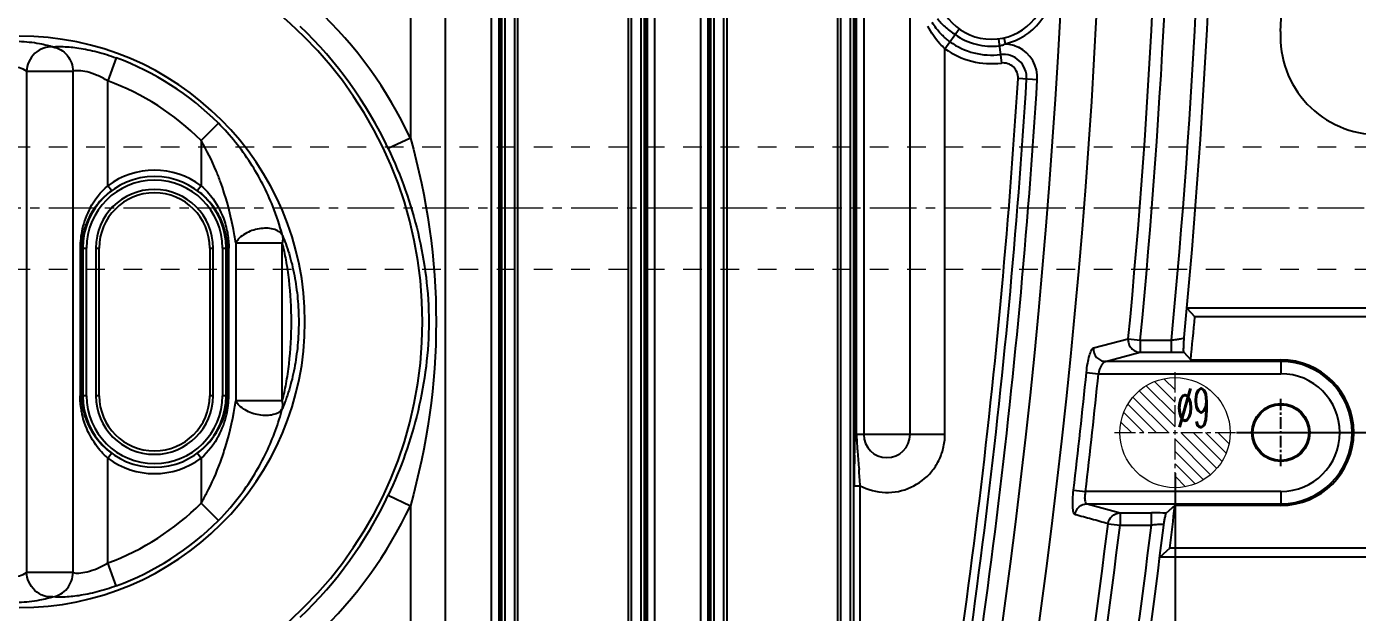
# Model space of a CAD drawing. Header units: millimetres. Extents: x 309 to 11345, y -1340 to 1318.
# Drawn here: x 1151.5 to 1260.2, y -536.5 to -488.6 of the extents above; entities that cross this region are included whole.
import ezdxf
from ezdxf.enums import TextEntityAlignment as Align

# ---------------------------------------------------------------- set-up
doc = ezdxf.new("R2010")
doc.units = ezdxf.units.MM
doc.header["$LTSCALE"] = 16.335
doc.header["$PDMODE"] = 3
doc.header["$PDSIZE"] = 0.3125
doc.linetypes.add('CENTER', pattern=[0.6, 0.375, -0.075, 0.075, -0.075])
doc.linetypes.add('HIDDEN', pattern=[0.2, 0.1, -0.1])
doc.layers.get('0').update_dxf_attribs({"linetype": 'CONTINUOUS'})
doc.layers.get('Defpoints').update_dxf_attribs({"linetype": 'CONTINUOUS'})
doc.layers.add('cool', color=153, linetype='HIDDEN', lineweight=9)
doc.layers.add('epin', color=13, linetype='CONTINUOUS', lineweight=9)
doc.styles.get("Standard").update_dxf_attribs({"font": 'txt', "width": 0.8})
doc.styles.add('TXT05', font='txt.shx', dxfattribs={"width": 0.5, "bigfont": 'gbcbig.shx'})
doc.dimstyles.get("Standard").update_dxf_attribs({"dimtxt": 0.15625, "dimasz": 0.1875, "dimexe": 0.125, "dimexo": 0.0625, "dimtad": 0, "dimtih": 1, "dimtoh": 1, "dimdsep": 46, "dimtxsty": 'Standard', "dimcen": 0.09, "dimadec": 0, "dimazin": 0, "dimtp": 0.01, "dimtm": 0.01, "dimtfac": 1, "dimtofl": 0, "dimtmove": 0, "dimatfit": 3, "dimfxl": 0, "dimtolj": 1, "dimarcsym": 0})
doc.dimstyles.new('STANDARD$0', dxfattribs={"dimscale": 2, "dimtxt": 3, "dimasz": 3, "dimexe": 1.25, "dimexo": 0.625, "dimgap": 0.5, "dimtad": 0, "dimdsep": 46, "dimlunit": 6, "dimtxsty": 'Standard', "dimblk": 'CLOSEDBLANK', "dimcen": 0, "dimclrt": 2, "dimazin": 2, "dimtfac": 2, "dimtmove": 1, "dimatfit": 3, "dimfxl": 0, "dimtolj": 1, "dimtzin": 0, "dimarcsym": 0})

# ---------------------------------------------------------------- blocks, each defined once
blk = doc.blocks.new('*D114')
at = {"color": 4, "lineweight": -2}
blk.add_line((1272.21, -487.93), (1335.61, -487.93), dxfattribs=at)
at = {"layer": 'Defpoints', "color": 0}
for p in [(1045.85, -463.46), (1272.15, -487.93), (1335.61, -487.93)]:
    blk.add_point(p, dxfattribs=at)
at = {"color": 6, "insert": (1351.61, -487.93), "char_height": 10, "attachment_point": 5}
blk.add_mtext('\\A1;24.47', dxfattribs=at)
blk = doc.blocks.new('*D115')
at = {"color": 4, "lineweight": -2}
for p, q in [((1302.81, -503.46), (1315.61, -502.46)), ((1315.61, -502.46), (1335.61, -502.46)), ((1282.87, -503.46), (1302.81, -503.46))]:
    blk.add_line(p, q, dxfattribs=at)
at = {"layer": 'Defpoints', "color": 0}
for p in [(1045.85, -463.46), (1335.61, -502.46), (1282.81, -503.46)]:
    blk.add_point(p, dxfattribs=at)
at = {"color": 6, "insert": (1349.61, -502.46), "char_height": 10, "attachment_point": 5}
blk.add_mtext('\\A1;40.00', dxfattribs=at)
blk = doc.blocks.new('*D116')
at = {"color": 4, "lineweight": -2}
blk.add_line((1250.36, -521.82), (1335.61, -521.82), dxfattribs=at)
at = {"layer": 'Defpoints', "color": 0}
for p in [(1045.85, -463.46), (1250.3, -521.82), (1335.61, -521.82)]:
    blk.add_point(p, dxfattribs=at)
at = {"color": 6, "insert": (1351.61, -521.82), "char_height": 10, "attachment_point": 5}
blk.add_mtext('\\A1;58.36', dxfattribs=at)
blk = doc.blocks.new('*D117')
at = {"color": 4, "lineweight": -2}
blk.add_line((1248.31, -589.33), (1335.61, -589.33), dxfattribs=at)
at = {"layer": 'Defpoints', "color": 0}
for p in [(1045.85, -463.46), (1248.25, -589.33), (1335.61, -589.33)]:
    blk.add_point(p, dxfattribs=at)
at = {"color": 6, "insert": (1354.28, -589.33), "char_height": 10, "attachment_point": 5}
blk.add_mtext('\\A1;125.87', dxfattribs=at)
blk = doc.blocks.new('*D118')
at = {"color": 4, "lineweight": -2}
blk.add_line((1272.35, -608.46), (1335.61, -608.46), dxfattribs=at)
at = {"layer": 'Defpoints', "color": 0}
for p in [(1045.85, -463.46), (1272.28, -608.46), (1335.61, -608.46)]:
    blk.add_point(p, dxfattribs=at)
at = {"color": 6, "insert": (1352.95, -608.46), "char_height": 10, "attachment_point": 5}
blk.add_mtext('\\A1;145.00', dxfattribs=at)
blk = doc.blocks.new('*D119')
at = {"color": 4, "lineweight": -2}
for p, q in [((1295.61, -628.46), (1315.61, -628.21)), ((1315.61, -628.21), (1335.61, -628.21)), ((1045.91, -628.46), (1295.61, -628.46))]:
    blk.add_line(p, q, dxfattribs=at)
at = {"layer": 'Defpoints', "color": 0}
for p in [(1045.85, -463.46), (1335.61, -628.21), (1045.85, -628.46)]:
    blk.add_point(p, dxfattribs=at)
at = {"color": 6, "insert": (1352.95, -628.21), "char_height": 10, "attachment_point": 5}
blk.add_mtext('\\A1;165.00', dxfattribs=at)
blk = doc.blocks.new('*D120')
at = {"color": 4, "lineweight": -2}
blk.add_line((1290.91, -668.46), (1335.61, -668.46), dxfattribs=at)
at = {"layer": 'Defpoints', "color": 0}
for p in [(1045.85, -463.46), (1290.85, -668.46), (1335.61, -668.46)]:
    blk.add_point(p, dxfattribs=at)
at = {"color": 6, "insert": (1353.61, -668.46), "char_height": 10, "attachment_point": 5}
blk.add_mtext('\\A1;205.00', dxfattribs=at)
blk = doc.blocks.new('*D131')
at = {"color": 4, "lineweight": -2}
blk.add_line((1245.35, -525.14), (1245.35, -714.63), dxfattribs=at)
at = {"layer": 'Defpoints', "color": 0}
for p in [(1045.85, -463.46), (1245.35, -525.08), (1245.35, -714.63)]:
    blk.add_point(p, dxfattribs=at)
at = {"color": 6, "insert": (1245.35, -732.63), "char_height": 10, "attachment_point": 5, "rotation": 90}
blk.add_mtext('\\A1;199.50', dxfattribs=at)
blk = doc.blocks.new('*D132')
at = {"color": 4, "lineweight": -2}
for p, q in [((1243.85, -593.79), (1243.85, -674.63)), ((1243.85, -674.63), (1234.06, -694.63)), ((1234.06, -694.63), (1234.06, -714.63))]:
    blk.add_line(p, q, dxfattribs=at)
at = {"layer": 'Defpoints', "color": 0}
for p in [(1045.85, -463.46), (1243.85, -593.73), (1234.06, -714.63)]:
    blk.add_point(p, dxfattribs=at)
at = {"color": 6, "insert": (1234.06, -731.96), "char_height": 10, "attachment_point": 5, "rotation": 90}
blk.add_mtext('\\A1;198.00', dxfattribs=at)
blk = doc.blocks.new('*D133')
at = {"color": 4, "lineweight": -2}
blk.add_line((1267.75, -492.39), (1267.75, -714.63), dxfattribs=at)
at = {"layer": 'Defpoints', "color": 0}
for p in [(1045.85, -463.46), (1267.75, -492.33), (1267.75, -714.63)]:
    blk.add_point(p, dxfattribs=at)
at = {"color": 6, "insert": (1267.75, -732.63), "char_height": 10, "attachment_point": 5, "rotation": 90}
blk.add_mtext('\\A1;221.90', dxfattribs=at)
blk = doc.blocks.new('*D134')
at = {"color": 4, "lineweight": -2}
for p, q in [((1290.85, -668.52), (1290.85, -688.46)), ((1290.85, -688.46), (1302.53, -694.63)), ((1302.53, -694.63), (1302.53, -714.63))]:
    blk.add_line(p, q, dxfattribs=at)
at = {"layer": 'Defpoints', "color": 0}
for p in [(1045.85, -463.46), (1290.85, -668.46), (1302.53, -714.63)]:
    blk.add_point(p, dxfattribs=at)
at = {"color": 6, "insert": (1302.53, -733.3), "char_height": 10, "attachment_point": 5, "rotation": 90}
blk.add_mtext('\\A1;245.00', dxfattribs=at)
blk = doc.blocks.new('*D163')
at = {"color": 4, "lineweight": -2}
for p, q in [((1223.08, -218.46), (1389.14, -218.46)), ((1389.02, -228.46), (1389.02, -387.49)), ((1389.02, -698.46), (1389.02, -423.49)), ((1213.18, -708.46), (1389.14, -708.46))]:
    blk.add_line(p, q, dxfattribs=at)
at = {"color": 4}
for points in [[(1387.35, -228.46), (1390.68, -228.46), (1389.02, -218.46)], [(1387.35, -698.46), (1390.68, -698.46), (1389.02, -708.46)]]:
    blk.add_solid(points, dxfattribs=at)
at = {"layer": 'Defpoints', "color": 0}
for p in [(1223.01, -218.46), (1213.12, -708.46), (1389.02, -708.46)]:
    blk.add_point(p, dxfattribs=at)
at = {"color": 6, "insert": (1389.02, -405.49), "char_height": 10, "attachment_point": 5, "rotation": 90}
blk.add_mtext('\\A1;490.00', dxfattribs=at)
blk = doc.blocks.new('*D166')
at = {"color": 4, "lineweight": -2}
for p, q in [((1275.85, -526.28), (1275.85, -675.22)), ((1275.85, -675.22), (1285.46, -695.22)), ((1285.46, -695.22), (1285.46, -715.22))]:
    blk.add_line(p, q, dxfattribs=at)
at = {"layer": 'Defpoints', "color": 0}
for p in [(1045.85, -463.46), (1275.85, -526.22), (1285.46, -715.22)]:
    blk.add_point(p, dxfattribs=at)
at = {"color": 6, "insert": (1285.46, -733.22), "char_height": 10, "attachment_point": 5, "rotation": 90}
blk.add_mtext('\\A1;230.00', dxfattribs=at)
blk = doc.blocks.new('epin_ejp_9')
at = {"layer": 'epin'}
h = blk.add_hatch(dxfattribs=at)
h.set_pattern_fill('_ANSI31', color=123, scale=0.225, angle=90, style=0)
h.set_pattern_definition([(135, (921.2436, 58.3575), (-0.5051394, -0.5051394), [])])
h.paths.add_polyline_path([(0, 4.5, 0.41421356), (-4.5, 0), (0, 0)])
h.paths.add_polyline_path([(4.5, 0), (0, 0), (0, -4.5, 0.41421356)])
at = {"layer": 'epin', "color": 1, "linetype": 'CENTER', "ltscale": 0.27989}
for p, q in [((0, -4.95), (0, 4.95)), ((-4.95, 0), (4.95, 0))]:
    blk.add_line(p, q, dxfattribs=at)
at = {"layer": 'epin'}
blk.add_circle((0, 0), 4.5, dxfattribs=at)
at = {"layer": 'epin', "color": 6, "style": 'TXT05', "width": 0.5}
blk.add_text('%%c9', height=3.15, dxfattribs=at).set_placement((1.4925, 2.025), align=Align.MIDDLE)
blk = doc.blocks.new('986')
at = {"layer": 'epin'}
blk.add_blockref('epin_ejp_9', (-2996.45, -185.03), dxfattribs=at)

msp = doc.modelspace()

# ---------------------------------------------------------------- linework, layer by layer
at = {"color": 7, "linetype": 'Continuous'}
for p, q in [((1185.727, -331.877), (1185.727, -581.04)), ((1189.518, -581.04), (1189.518, -331.877)), ((1202.821, -334.038), (1202.821, -579.008)), ((1206.612, -579.008), (1206.612, -334.038)), ((1219.914, -390.95), (1219.914, -521.966)), ((1223.705, -521.966), (1223.705, -390.95)), ((1190.098, -471.038), (1190.098, -575.811)), ((1190.222, -575.811), (1190.222, -471.038)), ((1190.318, -471.038), (1190.318, -575.811)), ((1190.619, -575.811), (1190.619, -471.038)), ((1191.38, -471.038), (1191.38, -575.811)), ((1191.656, -575.811), (1191.656, -471.038)), ((1200.683, -471.038), (1200.683, -575.811)), ((1200.959, -575.811), (1200.959, -471.038)), ((1201.72, -471.038), (1201.72, -575.811)), ((1202.021, -575.811), (1202.021, -471.038)), ((1202.116, -471.038), (1202.116, -575.811)), ((1202.241, -575.811), (1202.241, -471.038)), ((1207.192, -471.038), (1207.192, -561.533)), ((1207.316, -561.533), (1207.316, -471.038)), ((1207.411, -471.038), (1207.411, -561.533)), ((1207.712, -561.533), (1207.712, -471.038)), ((1208.473, -471.038), (1208.473, -561.533)), ((1208.749, -561.533), (1208.749, -471.038)), ((1217.777, -471.038), (1217.777, -561.533)), ((1218.052, -561.533), (1218.052, -471.038)), ((1218.813, -471.038), (1218.813, -561.533)), ((1219.114, -561.533), (1219.114, -471.038)), ((1219.21, -471.038), (1219.21, -521.966)), ((1219.334, -521.966), (1219.334, -471.038)), ((1182.884, -474.127), (1182.884, -497.745)), ((1226.548, -490.439), (1227.713, -488.81)), ((1230.919, -489.623), (1231.167, -491.61)), ((1231.49, -490.031), (1231.378, -489.541)), ((1158.865, -491.19), (1158.174, -493.067)), ((1226.548, -521.966), (1226.548, -490.439)), ((1151.54, -492.279), (1155.331, -492.279)), ((1151.54, -492.279), (1151.54, -533.253)), ((1155.331, -533.253), (1155.331, -492.279)), ((1158.174, -501.633), (1158.174, -493.067)), ((1234.092, -492.982), (1232.519, -492.885)), ((1167.207, -496.535), (1165.79, -497.947)), ((1182.884, -497.745), (1181.074, -498.595)), ((1165.79, -497.947), (1165.79, -501.633)), ((1158.474, -502.035), (1158.174, -501.633)), ((1165.79, -501.633), (1165.49, -502.035)), ((1168.634, -506.318), (1172.425, -506.318)), ((1168.634, -506.318), (1168.634, -519.214)), ((1172.425, -519.214), (1172.425, -506.318)), ((1156.035, -506.733), (1155.911, -506.733)), ((1155.911, -506.733), (1155.911, -518.799)), ((1156.035, -518.799), (1156.035, -506.733)), ((1156.131, -506.733), (1156.432, -506.733)), ((1156.131, -506.733), (1156.131, -518.799)), ((1156.432, -518.799), (1156.432, -506.733)), ((1157.193, -506.733), (1157.469, -506.733)), ((1157.193, -506.733), (1157.193, -518.799)), ((1157.469, -518.799), (1157.469, -506.733)), ((1166.496, -506.733), (1166.772, -506.733)), ((1166.496, -506.733), (1166.496, -518.799)), ((1166.772, -518.799), (1166.772, -506.733)), ((1167.533, -506.733), (1167.834, -506.733)), ((1167.533, -506.733), (1167.533, -518.799)), ((1167.834, -518.799), (1167.834, -506.733)), ((1167.929, -506.733), (1168.054, -506.733)), ((1167.929, -506.733), (1167.929, -518.799)), ((1168.054, -518.799), (1168.054, -506.733)), ((1292.951, -511.643), (1246.31, -511.643)), ((1246.31, -511.643), (1246.963, -512.358)), ((1292.236, -512.358), (1246.963, -512.358)), ((1238.679, -514.895), (1241.521, -514.154)), ((1241.521, -514.154), (1242.504, -514.249)), ((1242.504, -514.249), (1245.052, -514.249)), ((1242.504, -514.249), (1242.504, -515.253)), ((1245.057, -515.253), (1245.057, -514.249)), ((1239.662, -515.996), (1242.504, -515.253)), ((1253.986, -515.996), (1239.662, -515.996)), ((1242.504, -515.253), (1245.057, -515.253)), ((1246.062, -515.239), (1246.628, -515.863)), ((1246.628, -515.863), (1253.986, -515.863)), ((1253.986, -515.863), (1253.986, -517)), ((1238.107, -516.9), (1239.089, -517)), ((1239.089, -517), (1253.986, -517)), ((1156.035, -518.799), (1155.911, -518.799)), ((1156.432, -518.799), (1156.131, -518.799)), ((1157.469, -518.799), (1157.193, -518.799)), ((1166.772, -518.799), (1166.496, -518.799)), ((1167.834, -518.799), (1167.533, -518.799)), ((1167.929, -518.799), (1168.054, -518.799)), ((1172.425, -519.214), (1168.634, -519.214)), ((1226.548, -521.966), (1219.21, -521.966)), ((1158.174, -523.899), (1158.474, -523.497)), ((1158.174, -532.466), (1158.174, -523.899)), ((1165.49, -523.497), (1165.79, -523.899)), ((1165.79, -523.899), (1165.79, -527.585)), ((1181.074, -526.937), (1182.884, -527.787)), ((1219.126, -526.163), (1219.628, -526.163)), ((1219.628, -561.534), (1219.628, -526.163)), ((1237.05, -526.515), (1238.031, -526.631)), ((1253.986, -526.631), (1238.031, -526.631)), ((1253.986, -526.631), (1253.986, -527.768)), ((1167.207, -528.997), (1165.79, -527.585)), ((1182.884, -527.787), (1182.884, -551.405)), ((1238.163, -527.635), (1253.986, -527.635)), ((1238.163, -527.635), (1240.85, -528.378)), ((1245.336, -527.768), (1244.625, -528.399)), ((1253.986, -527.768), (1245.336, -527.768)), ((1239.87, -529.263), (1240.85, -529.382)), ((1240.85, -528.378), (1243.41, -528.378)), ((1240.85, -528.378), (1240.85, -529.382)), ((1243.41, -529.382), (1243.41, -528.378)), ((1240.85, -529.382), (1243.411, -529.382)), ((1244.91, -531.273), (1244.1, -531.988)), ((1292.236, -531.273), (1244.91, -531.273)), ((1158.865, -534.342), (1158.174, -532.466)), ((1292.951, -531.988), (1244.1, -531.988)), ((1155.331, -533.253), (1151.54, -533.253))]:
    msp.add_line(p, q, dxfattribs=at)
at = {"color": 1, "linetype": 'CENTER', "ltscale": 0.155494}
for p, q in [((1253.986, -524.566), (1253.986, -519.066)), ((1251.236, -521.816), (1256.736, -521.816))]:
    msp.add_line(p, q, dxfattribs=at)
at = {"color": 7, "linetype": 'Continuous'}
for radius in [2.368, 2.276]:
    msp.add_circle((1253.986, -521.816), radius, dxfattribs=at)
for centre, radius, start, end in [((643.647, -456.458), 596.119, 349.272711, 10.727289), ((643.647, -456.458), 593.158, 349.272711, 10.727289), ((643.647, -456.458), 600.652, 354.48793, 5.512069), ((643.647, -456.458), 601.639, 354.487931, 5.512069), ((643.647, -456.458), 604.18, 354.51114, 5.488765), ((643.647, -456.458), 605.185, 354.54014, 5.459792), ((643.647, -456.458), 611.185, 356.944922, 358.519287), ((1150.922, -512.766), 32.954, 270, 90), ((1230.356, -485.115), 4.545, 180, 0), ((1230.356, -485.115), 5.045, 282.99363, 360), ((1150.922, -512.766), 35.316, 25.17253, 46.419), ((1150.922, -512.766), 33.316, 25.17253, 46.419), ((1150.922, -512.766), 23.354, 270, 90), ((1229.648, -486.094), 4.637, 232.91281, 234.51401), ((1230.356, -485.115), 5.846, 234.42639, 277.11013), ((1230.356, -485.115), 5.121, 234.42658, 277.11039), ((1150.922, -512.766), 22.992, 44.90424, 69.78839), ((1230.356, -485.115), 6.546, 234.42639, 277.11013), ((1231.314, -492.809), 1.908, 356.40296, 97.05208), ((1231.313, -492.809), 2.784, 356.42425, 63.68102), ((1150.922, -512.766), 20.992, 44.90424, 69.78839), ((643.647, -456.458), 589.998, 349.272711, 356.460255), ((643.647, -456.458), 590.698, 349.272711, 356.460255), ((643.647, -456.458), 591.573, 349.272711, 356.460176), ((1161.982, -506.733), 5.852, 0, 180), ((1161.982, -506.733), 6.365, 53.25404, 126.74596), ((1161.982, -506.733), 5.551, 0, 180), ((1161.982, -506.733), 4.79, 0, 180), ((1162.216, -507.06), 6.265, 126.67154, 140.62332), ((1161.742, -507.067), 6.275, 42.45432, 53.32018), ((1162.087, -506.952), 6.097, 140.63545, 149.13661), ((1161.982, -506.733), 4.514, 0, 180), ((1162.776, -506.7), 6.86, 151.70951, 167.07638), ((1161.939, -506.863), 5.924, 149.14275, 157.86892), ((1162.896, -506.737), 6.985, 167.0025, 179.96792), ((1161.599, -506.748), 5.565, 165.90603, 173.29158), ((1161.761, -506.79), 5.732, 157.87532, 165.89125), ((1161.491, -506.734), 5.455, 173.30508, 179.99397), ((1162.32, -506.75), 5.609, 0.17658, 11.28314), ((643.647, -456.458), 605.9, 354.373448, 354.706384), ((1253.986, -521.816), 5.953, 270, 90), ((1253.986, -521.816), 5.819, 270, 90), ((643.647, -456.458), 597.524, 353.266835, 354.194341), ((643.647, -456.458), 598.511, 353.266835, 354.194341), ((1253.986, -521.816), 4.815, 270, 90), ((1161.666, -518.782), 5.631, 180.17075, 191.28696), ((1161.982, -518.799), 5.852, 180, 0), ((1161.982, -518.799), 5.551, 180, 360), ((1161.982, -518.799), 4.79, 180, 360), ((1161.982, -518.799), 4.514, 180, 0), ((1162.365, -518.784), 5.565, 345.90603, 353.29158), ((1161.068, -518.795), 6.985, 347.0025, 359.96792), ((1162.474, -518.798), 5.455, 353.30508, 359.99397), ((1161.188, -518.832), 6.86, 331.70951, 347.07638), ((1162.204, -518.742), 5.732, 337.87532, 345.89125), ((1161.878, -518.58), 6.097, 320.63545, 329.13661), ((1162.026, -518.669), 5.924, 329.14275, 337.86892), ((1162.223, -518.465), 6.275, 222.45432, 233.32018), ((1161.749, -518.472), 6.265, 306.67154, 320.62332), ((1221.81, -521.966), 1.896, 180, 0), ((1161.982, -518.799), 6.365, 233.25404, 306.74596), ((1310.091, -526.634), 90.969, 178.12578, 178.85195), ((1290.917, -526.234), 71.791, 178.86423, 179.40029), ((1117.413, -532.812), 102.43, 3.7218, 4.47519), ((1285.585, -526.178), 66.459, 179.4007, 179.98695), ((1150.922, -512.766), 33.316, 313.581, 334.82747), ((1150.922, -512.766), 20.992, 290.21161, 315.09576), ((1150.922, -512.766), 35.316, 313.581, 334.82747), ((643.647, -456.458), 605.9, 352.907172, 353.241034), ((1150.922, -512.766), 22.992, 290.21161, 315.09576), ((643.647, -456.458), 600.652, 349.272711, 353.038087), ((643.647, -456.458), 601.639, 349.272711, 353.038087), ((643.647, -456.458), 604.18, 349.272711, 353.067528), ((643.647, -456.458), 605.185, 349.272711, 353.079799)]:
    msp.add_arc(centre, radius, start, end, dxfattribs=at)
msp.add_arc((1261.952, -489.458), 8, 176.94492, 270)
for points in [[(1225.931, -487.968), (1226.114, -488.213), (1226.33, -488.434), (1226.556, -488.641)], [(1226.214, -489.218), (1225.949, -488.936), (1225.714, -488.625), (1225.507, -488.298)], [(1226.556, -488.641), (1226.812, -488.874), (1227.086, -489.092), (1227.377, -489.28)], [(1226.851, -489.793), (1226.623, -489.62), (1226.41, -489.426), (1226.214, -489.218)], [(1230.99, -490.196), (1231.103, -490.182), (1231.215, -490.151), (1231.321, -490.109)], [(1231.321, -490.109), (1231.379, -490.086), (1231.435, -490.06), (1231.49, -490.031)], [(1231.491, -490.031), (1231.855, -490.054), (1232.22, -490.152), (1232.547, -490.314)], [(1156.736, -503.449), (1157.102, -502.769), (1157.592, -502.14), (1158.174, -501.633)], [(1165.79, -501.633), (1166.157, -501.952), (1166.487, -502.319), (1166.771, -502.714)], [(1158.174, -523.899), (1157.807, -523.58), (1157.477, -523.213), (1157.194, -522.818)], [(1167.229, -522.083), (1166.863, -522.763), (1166.373, -523.392), (1165.79, -523.899)], [(1226.411, -523.107), (1226.504, -522.736), (1226.548, -522.349), (1226.548, -521.966)]]:
    msp.add_open_spline(points, degree=3, dxfattribs=at)
for points, knots in [([(1226.548, -490.439), (1226.407, -490.31), (1225.863, -489.766), (1225.422, -489.122), (1225.157, -488.609)], [0, 0, 0, 0, 0.2487315, 1, 1, 1, 1]), ([(1150.922, -489.828), (1151.478, -489.855), (1152.251, -489.932), (1153.166, -490.127), (1153.529, -490.235), (1153.679, -490.294)], [0, 0, 0, 0, 0.5958103, 0.8270793, 1, 1, 1, 1]), ([(1153.679, -490.294), (1153.431, -490.274), (1152.889, -490.342), (1152.173, -490.778), (1151.682, -491.471), (1151.552, -492.018), (1151.54, -492.279)], [0, 0, 0, 0, 0.2314492, 0.4911362, 0.756519, 1, 1, 1, 1]), ([(1153.679, -490.294), (1153.961, -490.254), (1154.673, -490.252), (1155.885, -490.378), (1157.338, -490.682), (1158.35, -491.001), (1158.865, -491.19)], [0, 0, 0, 0, 0.1613621, 0.4004981, 0.6890934, 1, 1, 1, 1]), ([(1153.679, -490.294), (1154.125, -490.365), (1154.789, -490.76), (1155.232, -491.581), (1155.327, -492.05), (1155.331, -492.279)], [0, 0, 0, 0, 0.490197, 0.7512595, 1, 1, 1, 1]), ([(1151.54, -492.279), (1151.362, -492.154), (1150.862, -491.955), (1150.342, -491.855), (1150.032, -491.829)], [0, 0, 0, 0, 0.4114428, 1, 1, 1, 1]), ([(1158.174, -493.067), (1157.896, -492.896), (1157.345, -492.612), (1156.54, -492.33), (1155.872, -492.226), (1155.479, -492.236), (1155.331, -492.279)], [0, 0, 0, 0, 0.3262177, 0.615864, 0.8460551, 1, 1, 1, 1]), ([(1232.519, -492.885), (1232.541, -492.543), (1232.261, -491.804), (1231.506, -491.568), (1231.167, -491.61)], [0, 0, 0, 0, 0.5005211, 1, 1, 1, 1]), ([(1172.429, -505.693), (1172.222, -504.887), (1171.541, -502.833), (1169.904, -499.66), (1168.189, -497.521), (1167.207, -496.535)], [0, 0, 0, 0, 0.2344733, 0.6078929, 1, 1, 1, 1]), ([(1182.884, -497.745), (1184.256, -502.611), (1185.716, -512.766), (1184.256, -522.921), (1182.884, -527.787)], [0, 0, 0, 0, 0.4999809, 1, 1, 1, 1]), ([(1167.367, -501.308), (1167.26, -501.014), (1166.812, -499.86), (1166.265, -498.742), (1165.79, -497.947)], [0, 0, 0, 0, 0.2524532, 1, 1, 1, 1]), ([(1181.074, -498.595), (1182.112, -500.804), (1183.775, -505.434), (1184.693, -512.766), (1183.775, -520.098), (1182.112, -524.728), (1181.074, -526.937)], [0, 0, 0, 0, 0.2500634, 0.5000005, 0.749938, 1, 1, 1, 1]), ([(1168.634, -506.318), (1168.571, -505.902), (1168.272, -504.204), (1167.813, -502.532), (1167.367, -501.308)], [0, 0, 0, 0, 0.2443405, 1, 1, 1, 1]), ([(1167.531, -504.674), (1167.464, -504.506), (1167.164, -503.842), (1166.741, -503.235), (1166.372, -502.832)], [0, 0, 0, 0, 0.2482041, 1, 1, 1, 1]), ([(1166.771, -502.714), (1167.166, -503.265), (1167.586, -504.091), (1167.829, -504.966), (1167.88, -505.19)], [0, 0, 0, 0, 0.7465359, 1, 1, 1, 1]), ([(1167.82, -505.648), (1167.803, -505.564), (1167.729, -505.233), (1167.624, -504.909), (1167.531, -504.674)], [0, 0, 0, 0, 0.2530935, 1, 1, 1, 1]), ([(1167.88, -505.19), (1167.908, -505.315), (1168.009, -505.823), (1168.053, -506.343), (1168.053, -506.733)], [0, 0, 0, 0, 0.2465221, 1, 1, 1, 1]), ([(1172.429, -505.693), (1172.294, -505.427), (1171.792, -505.164), (1171.118, -505.094), (1170.319, -505.157), (1169.544, -505.423), (1168.922, -505.879), (1168.7, -506.171), (1168.634, -506.318)], [0, 0, 0, 0, 0.2058303, 0.3383742, 0.4720364, 0.7537146, 0.888756, 1, 1, 1, 1]), ([(1172.429, -505.694), (1172.465, -505.845), (1172.473, -506.06), (1172.437, -506.266), (1172.425, -506.318)], [0, 0, 0, 0, 0.7447542, 1, 1, 1, 1]), ([(1172.425, -519.214), (1172.555, -518.758), (1172.763, -517.755), (1173.076, -515.609), (1173.227, -512.766), (1173.076, -509.924), (1172.763, -507.777), (1172.555, -506.774), (1172.425, -506.318)], [0, 0, 0, 0, 0.1092643, 0.2358224, 0.4999799, 0.7641468, 0.8907143, 1, 1, 1, 1]), ([(1172.429, -505.693), (1172.533, -505.917), (1172.729, -506.412), (1173.087, -507.499), (1173.444, -508.989), (1173.706, -510.856), (1173.794, -512.766), (1173.706, -514.676), (1173.444, -516.543), (1173.087, -518.033), (1172.729, -519.12), (1172.533, -519.615), (1172.429, -519.839)], [0, 0, 0, 0, 0.0510962, 0.1100787, 0.2368567, 0.3678255, 0.4999995, 0.6321742, 0.763143, 0.8899211, 0.9489039, 1, 1, 1, 1]), ([(1245.057, -514.249), (1245.192, -514.236), (1245.44, -514.207), (1245.759, -514.16), (1245.97, -514.105), (1246.063, -514.077), (1246.089, -514.05), (1246.086, -514.042)], [0, 0, 0, 0, 0.3815449, 0.7042374, 0.9192755, 0.9757921, 1, 1, 1, 1]), ([(1246.062, -515.239), (1246.052, -515.228), (1246.053, -515.178), (1246.045, -515.093), (1246.048, -514.964), (1246.051, -514.808), (1246.058, -514.63), (1246.07, -514.372), (1246.079, -514.174), (1246.086, -514.04)], [0, 0, 0, 0, 0.0363961, 0.1130526, 0.2216612, 0.3545011, 0.5046378, 0.6654763, 1, 1, 1, 1]), ([(1238.107, -516.9), (1238.132, -516.649), (1238.196, -516.182), (1238.329, -515.572), (1238.462, -515.165), (1238.583, -514.962), (1238.648, -514.903), (1238.679, -514.895)], [0, 0, 0, 0, 0.3567295, 0.6643156, 0.8842414, 0.9546715, 1, 1, 1, 1]), ([(1238.679, -514.895), (1238.667, -515.039), (1238.703, -515.322), (1238.915, -515.68), (1239.245, -515.93), (1239.52, -515.995), (1239.662, -515.996)], [0, 0, 0, 0, 0.2626122, 0.5028933, 0.7415983, 1, 1, 1, 1]), ([(1241.521, -514.154), (1241.51, -514.291), (1241.544, -514.573), (1241.756, -514.939), (1242.094, -515.19), (1242.368, -515.251), (1242.504, -515.253)], [0, 0, 0, 0, 0.251595, 0.5028947, 0.7524681, 1, 1, 1, 1]), ([(1239.662, -515.996), (1239.601, -516.004), (1239.467, -516.1), (1239.246, -516.429), (1239.138, -516.759), (1239.089, -517)], [0, 0, 0, 0, 0.1540257, 0.3820672, 1, 1, 1, 1]), ([(1245.057, -515.253), (1245.145, -515.253), (1245.48, -515.252), (1245.814, -515.246), (1246.062, -515.239)], [0, 0, 0, 0, 0.260475, 1, 1, 1, 1]), ([(1156.085, -520.342), (1156.056, -520.217), (1155.956, -519.709), (1155.911, -519.189), (1155.911, -518.799)], [0, 0, 0, 0, 0.2465221, 1, 1, 1, 1]), ([(1167.368, -524.22), (1167.518, -523.809), (1168.062, -522.174), (1168.442, -520.485), (1168.634, -519.214)], [0, 0, 0, 0, 0.2536738, 1, 1, 1, 1]), ([(1172.429, -519.839), (1172.294, -520.105), (1171.791, -520.367), (1171.118, -520.438), (1170.319, -520.375), (1169.544, -520.109), (1168.922, -519.653), (1168.7, -519.361), (1168.634, -519.214)], [0, 0, 0, 0, 0.205831, 0.3383796, 0.4720462, 0.7537236, 0.8887617, 1, 1, 1, 1]), ([(1172.429, -519.839), (1172.465, -519.687), (1172.473, -519.472), (1172.437, -519.266), (1172.425, -519.214)], [0, 0, 0, 0, 0.744754, 1, 1, 1, 1]), ([(1157.194, -522.818), (1156.799, -522.267), (1156.379, -521.441), (1156.135, -520.566), (1156.085, -520.342)], [0, 0, 0, 0, 0.7465359, 1, 1, 1, 1]), ([(1156.144, -519.884), (1156.161, -519.968), (1156.235, -520.299), (1156.34, -520.623), (1156.434, -520.858)], [0, 0, 0, 0, 0.2530935, 1, 1, 1, 1]), ([(1167.207, -528.997), (1167.867, -528.335), (1169.364, -526.596), (1171.203, -523.534), (1172.115, -521.064), (1172.429, -519.839)], [0, 0, 0, 0, 0.2633066, 0.6437379, 1, 1, 1, 1]), ([(1156.434, -520.858), (1156.501, -521.026), (1156.8, -521.69), (1157.223, -522.297), (1157.593, -522.701)], [0, 0, 0, 0, 0.2482041, 1, 1, 1, 1]), ([(1219.171, -523.658), (1219.175, -523.522), (1219.193, -522.958), (1219.21, -522.394), (1219.21, -521.966)], [0, 0, 0, 0, 0.2413486, 1, 1, 1, 1]), ([(1219.334, -521.966), (1219.334, -522.047), (1219.338, -522.358), (1219.353, -522.67), (1219.369, -522.9)], [0, 0, 0, 0, 0.2573728, 1, 1, 1, 1]), ([(1219.369, -522.9), (1219.38, -523.069), (1219.431, -523.709), (1219.494, -524.348), (1219.531, -524.82)], [0, 0, 0, 0, 0.263169, 1, 1, 1, 1]), ([(1219.628, -526.163), (1220.255, -526.49), (1221.678, -526.872), (1223.829, -526.438), (1225.292, -525.325), (1226.073, -524.127), (1226.322, -523.452), (1226.411, -523.107)], [0, 0, 0, 0, 0.2495918, 0.4991687, 0.7487875, 0.8744173, 1, 1, 1, 1]), ([(1165.79, -527.585), (1165.947, -527.322), (1166.553, -526.24), (1167.048, -525.098), (1167.368, -524.22)], [0, 0, 0, 0, 0.246572, 1, 1, 1, 1]), ([(1237.183, -528.52), (1237.156, -528.513), (1237.1, -528.454), (1237.025, -528.245), (1236.98, -527.835), (1236.982, -527.225), (1237.021, -526.763), (1237.05, -526.515)], [0, 0, 0, 0, 0.0418563, 0.107943, 0.3243857, 0.6359981, 1, 1, 1, 1]), ([(1238.031, -526.631), (1238.002, -526.754), (1237.966, -526.992), (1237.951, -527.319), (1238.043, -527.618), (1238.163, -527.635)], [0, 0, 0, 0, 0.3561442, 0.6585907, 1, 1, 1, 1]), ([(1237.182, -528.528), (1237.21, -528.292), (1237.442, -527.827), (1237.928, -527.637), (1238.163, -527.635)], [0, 0, 0, 0, 0.5025025, 1, 1, 1, 1]), ([(1239.87, -529.263), (1239.422, -529.139), (1238.529, -528.886), (1237.63, -528.651), (1237.182, -528.528)], [0, 0, 0, 0, 0.5002495, 1, 1, 1, 1]), ([(1239.87, -529.263), (1239.9, -529.028), (1240.133, -528.568), (1240.616, -528.381), (1240.85, -528.378)], [0, 0, 0, 0, 0.5028405, 1, 1, 1, 1]), ([(1244.625, -528.399), (1244.534, -528.396), (1244.129, -528.383), (1243.724, -528.378), (1243.41, -528.378)], [0, 0, 0, 0, 0.2261999, 1, 1, 1, 1]), ([(1244.423, -529.372), (1244.435, -529.353), (1244.342, -529.33), (1244.27, -529.329), (1244.135, -529.326), (1243.984, -529.332), (1243.736, -529.347), (1243.543, -529.367), (1243.41, -529.382)], [0, 0, 0, 0, 0.0657583, 0.1543402, 0.2780243, 0.4315131, 0.6080087, 1, 1, 1, 1]), ([(1244.423, -529.375), (1244.442, -529.259), (1244.479, -529.042), (1244.526, -528.783), (1244.563, -528.608), (1244.584, -528.509), (1244.605, -528.444), (1244.616, -528.407), (1244.625, -528.399)], [0, 0, 0, 0, 0.3526655, 0.6625404, 0.7897352, 0.8917507, 0.9634393, 1, 1, 1, 1]), ([(1155.331, -533.253), (1155.479, -533.296), (1155.872, -533.306), (1156.54, -533.202), (1157.345, -532.92), (1157.896, -532.636), (1158.174, -532.466)], [0, 0, 0, 0, 0.1539432, 0.3841363, 0.6737803, 1, 1, 1, 1]), ([(1150.032, -533.704), (1150.342, -533.677), (1150.862, -533.577), (1151.362, -533.378), (1151.54, -533.253)], [0, 0, 0, 0, 0.5884447, 1, 1, 1, 1]), ([(1153.679, -535.238), (1153.431, -535.259), (1152.889, -535.19), (1152.173, -534.754), (1151.682, -534.061), (1151.552, -533.514), (1151.54, -533.253)], [0, 0, 0, 0, 0.2314474, 0.491134, 0.7565178, 1, 1, 1, 1]), ([(1153.679, -535.238), (1154.125, -535.167), (1154.789, -534.772), (1155.232, -533.952), (1155.327, -533.482), (1155.331, -533.253)], [0, 0, 0, 0, 0.4901968, 0.7512593, 1, 1, 1, 1]), ([(1158.865, -534.342), (1158.35, -534.531), (1157.338, -534.85), (1155.885, -535.155), (1154.673, -535.279), (1153.961, -535.28), (1153.679, -535.238)], [0, 0, 0, 0, 0.3109067, 0.5995363, 0.8386376, 1, 1, 1, 1]), ([(1153.679, -535.238), (1153.529, -535.297), (1153.166, -535.405), (1152.251, -535.6), (1151.478, -535.677), (1150.922, -535.704)], [0, 0, 0, 0, 0.172963, 0.4041593, 1, 1, 1, 1])]:
    msp.add_open_spline(points, degree=3, knots=knots, dxfattribs=at)
at = {"layer": 'cool', "ltscale": 0.932966}
for p, q in [((866.847, -498.458), (1316.517, -498.458)), ((866.847, -508.458), (1316.517, -508.458))]:
    msp.add_line(p, q, dxfattribs=at)
at = {"layer": 'cool', "color": 1, "linetype": 'CENTER', "ltscale": 0.621977}
msp.add_line((866.847, -503.458), (1330.847, -503.458), dxfattribs=at)

# ---------------------------------------------------------------- block references
msp.add_blockref('986', (4241.793, -336.788))

# ---------------------------------------------------------------- dimensions: what is measured, and where the dimension line sits
dim = msp.add_linear_dim(base=(1389.017, -708.458), p1=(1223.013, -218.458), p2=(1213.122, -708.458), angle=90, dimstyle='STANDARD$0', override={"dimscale": 1, "dimtxt": 10, "dimasz": 10, "dimexe": 0.125, "dimexo": 0.0625, "dimgap": 0, "dimzin": 0, "dimlunit": 2, "dimclrd": 4, "dimclre": 4, "dimclrt": 6, "dimazin": 0, "dimtfac": 1, "dimtofl": 0, "dimtmove": 0})
dim.commit()
dim.dimension.update_dxf_attribs({"geometry": '*D163', "text_midpoint": (1389.017, -405.489), "dimtype": 160})
for feature_location, offset, dtype, picture, middle in [((1272.147, -487.928), (63.467, 0), 0, '*D114', (1351.614, -487.928)), ((1282.807, -503.458), (52.807, 1), 0, '*D115', (1349.614, -502.458)), ((1250.296, -521.816), (85.318, 0), 0, '*D116', (1351.614, -521.816)), ((1248.247, -589.328), (87.367, 0), 0, '*D117', (1354.281, -589.328)), ((1272.283, -608.458), (63.331, 0), 0, '*D118', (1352.947, -608.458)), ((1045.847, -628.458), (289.767, 0.25), 0, '*D119', (1352.947, -628.208)), ((1290.847, -668.458), (44.767, 0), 0, '*D120', (1353.614, -668.458)), ((1245.346, -525.077), (0, -189.552), 1, '*D131', (1245.346, -732.629)), ((1243.847, -593.728), (-9.787, -120.901), 1, '*D132', (1234.06, -731.963)), ((1267.747, -492.328), (0, -222.301), 1, '*D133', (1267.747, -732.629)), ((1290.847, -668.458), (11.686, -46.171), 1, '*D134', (1302.533, -733.296)), ((1275.847, -526.216), (9.616, -189.001), 1, '*D166', (1285.463, -733.217))]:
    dim = msp.add_ordinate_dim(feature_location=feature_location, offset=offset, dtype=dtype, origin=(1045.847, -463.458), dimstyle='Standard', override={"dimtxt": 10, "dimasz": 10, "dimgap": 0, "dimtih": 0, "dimtoh": 0, "dimzin": 0, "dimcen": 0, "dimclrd": 4, "dimclre": 4, "dimclrt": 6, "dimadec": 2, "dimtp": 0, "dimtm": 0, "dimtzin": 0})
    dim.commit()
    dim.dimension.update_dxf_attribs({"geometry": picture, "text_midpoint": middle})

doc.saveas('drawing.dxf')
